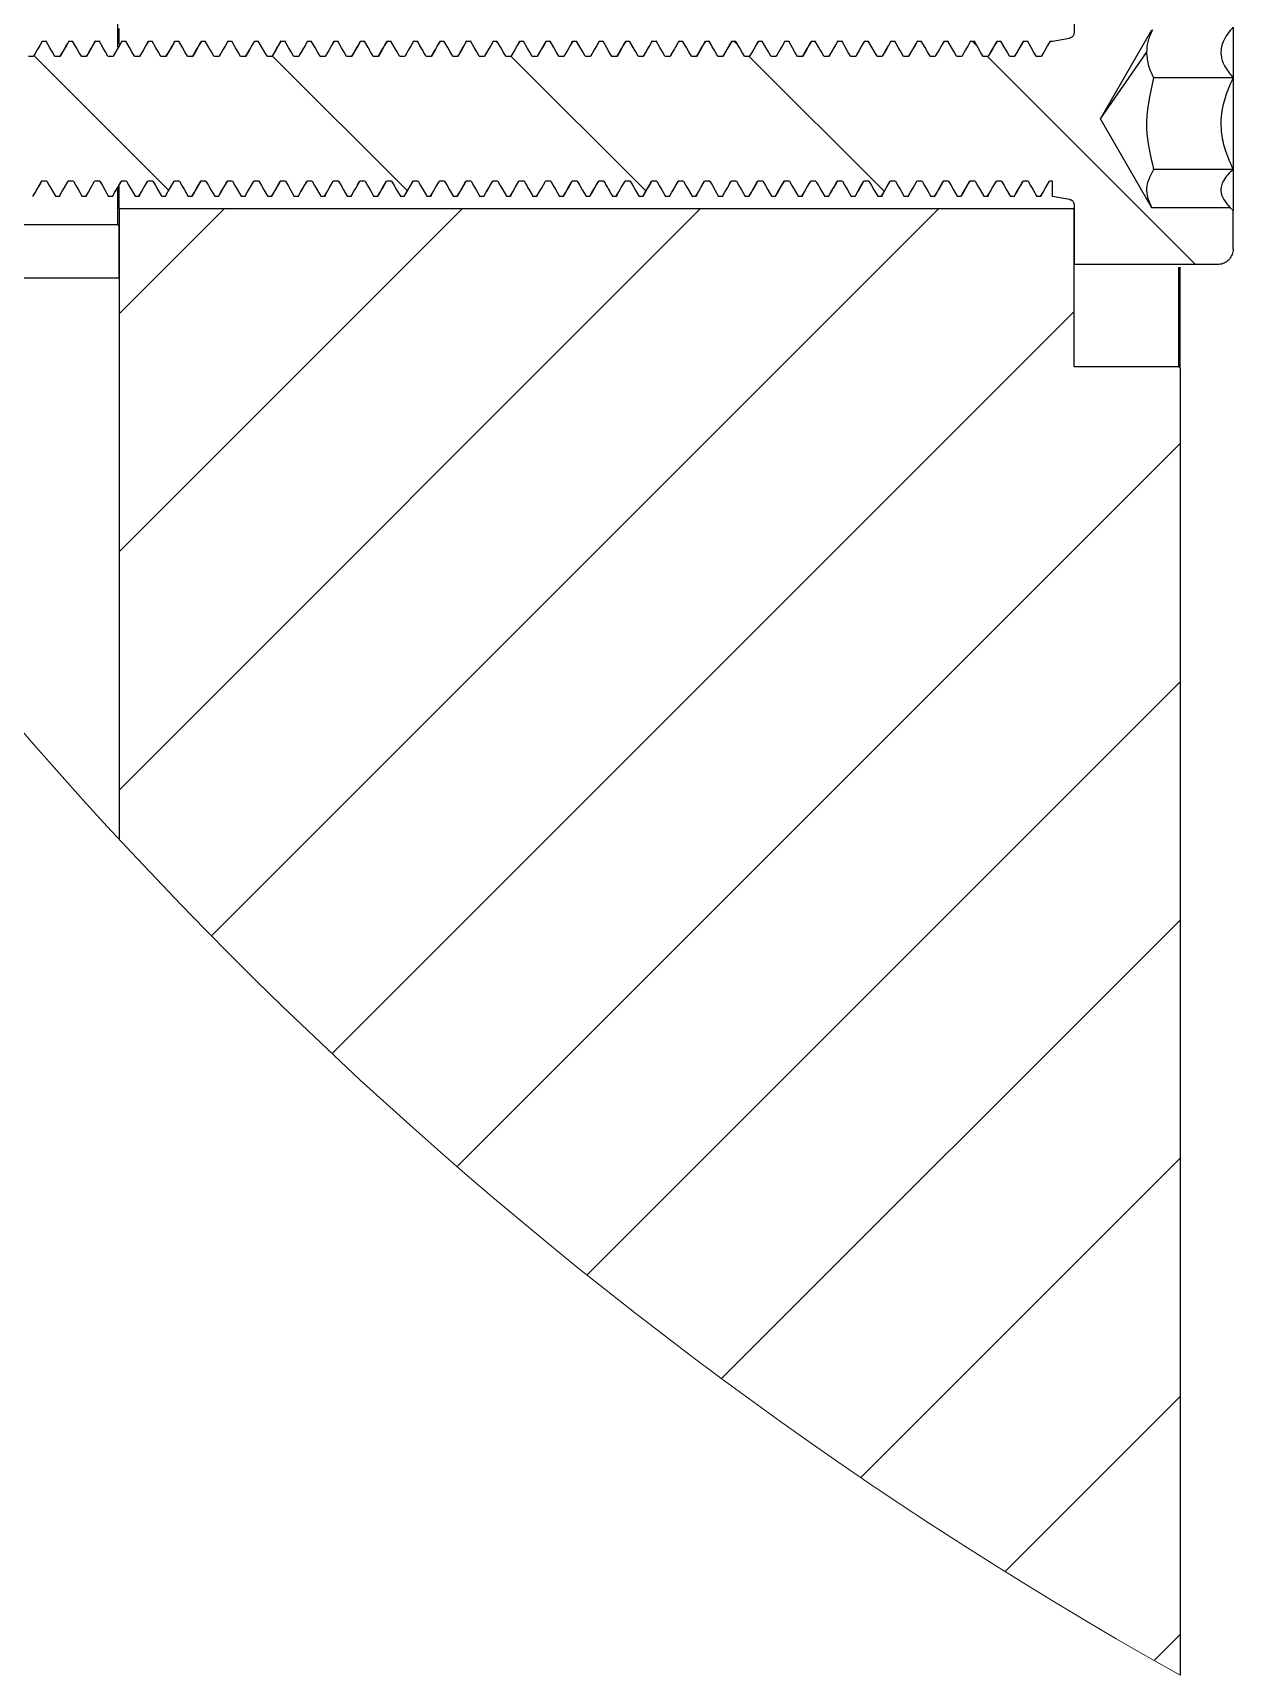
# Model space of a CAD drawing. Header units: millimetres. Extents: x 2 to 1187, y 2 to 839.
# Drawn here: x 821.18 to 843.81, y 658.17 to 689.13 of the extents above; entities that cross this region are included whole.
import ezdxf

# ---------------------------------------------------------------- set-up
doc = ezdxf.new("R2010")
doc.units = ezdxf.units.MM

# ---------------------------------------------------------------- blocks, each defined once
blk = doc.blocks.new('SW_HATCH_4')
at = {"color": 0, "linetype": 'Continuous', "lineweight": 18}
for p, q in [((-100.572, -102.541), (-100.561, -102.552)), ((-96.082, -102.541), (-96.046, -102.577)), ((-91.591, -102.541), (-91.531, -102.602)), ((-87.101, -102.541), (-87.023, -102.619)), ((-104.789, -102.814), (-102.254, -105.349)), ((-100.294, -102.819), (-97.757, -105.356)), ((-95.796, -102.826), (-93.26, -105.362)), ((-91.307, -102.826), (-88.765, -105.367)), ((-86.816, -102.826), (-82.892, -106.75)), ((-92.23, -105.7), (-103.185, -116.655)), ((-96.72, -105.7), (-103.185, -112.165)), ((-101.21, -105.7), (-103.185, -107.675)), ((-87.739, -105.7), (-101.445, -119.405)), ((-85.185, -107.635), (-99.173, -121.623)), ((-83.185, -110.125), (-96.813, -123.754)), ((-83.185, -114.616), (-94.366, -125.797)), ((-83.185, -119.106), (-91.83, -127.751)), ((-83.185, -123.596), (-89.204, -129.615)), ((-83.185, -128.086), (-86.486, -131.387)), ((-83.185, -132.576), (-83.674, -133.065))]:
    blk.add_line(p, q, dxfattribs=at)

msp = doc.modelspace()

# ---------------------------------------------------------------- linework, layer by layer
at = {"color": 7, "linetype": 'Continuous', "lineweight": 25}
for p, q in [((840.808714, 690.261317), (840.808714, 689.130498)), ((822.783714, 688.861279), (822.783714, 689.511327)), ((822.808718, 688.911943), (822.808718, 689.211322)), ((841.308715, 687.511323), (842.276746, 689.188002)), ((843.808716, 689.240215), (843.808716, 688.28523)), ((821.357993, 688.974826), (821.429303, 688.974826)), ((821.858069, 688.974826), (821.929371, 688.974826)), ((822.357735, 688.974826), (822.429521, 688.974826)), ((822.858093, 688.974826), (822.929194, 688.974826)), ((823.358035, 688.974826), (823.429337, 688.974826)), ((823.858073, 688.974826), (823.92939, 688.974826)), ((824.358089, 688.974826), (824.429391, 688.974826)), ((824.858, 688.974826), (824.929302, 688.974826)), ((825.358068, 688.974826), (825.429378, 688.974826)), ((825.857682, 688.974826), (825.929513, 688.974826)), ((826.358085, 688.974826), (826.429186, 688.974826)), ((826.858042, 688.974826), (826.929344, 688.974826)), ((827.358043, 688.974826), (827.429524, 688.974826)), ((827.858066, 688.974826), (827.929368, 688.974826)), ((828.358007, 688.974826), (828.42931, 688.974826)), ((828.858076, 688.974826), (828.929378, 688.974826)), ((829.357637, 688.974826), (829.429498, 688.974826)), ((829.858078, 688.974826), (829.929193, 688.974826)), ((830.358049, 688.974826), (830.429351, 688.974826)), ((830.858013, 688.974826), (830.929531, 688.974826)), ((831.358021, 688.974826), (831.429345, 688.974826)), ((831.858007, 688.974826), (831.929317, 688.974826)), ((832.358075, 688.974826), (832.429385, 688.974826)), ((832.857592, 688.974826), (832.929483, 688.974826)), ((833.35807, 688.974826), (833.429215, 688.974826)), ((833.858056, 688.974826), (833.929358, 688.974826)), ((834.35799, 688.974826), (834.42953, 688.974826)), ((834.85811, 688.974826), (834.929315, 688.974826)), ((835.358014, 688.974826), (835.429316, 688.974826)), ((835.858075, 688.974826), (835.929384, 688.974826)), ((836.357562, 688.974826), (836.429467, 688.974826)), ((836.857987, 688.974826), (836.929245, 688.974826)), ((837.358056, 688.974826), (837.429365, 688.974826)), ((837.85796, 688.974826), (837.929534, 688.974826)), ((838.358106, 688.974826), (838.429289, 688.974826)), ((838.858021, 688.974826), (838.929323, 688.974826)), ((839.358078, 688.974826), (839.429388, 688.974826)), ((839.858109, 688.974826), (839.929441, 688.974826)), ((840.3398, 688.932834), (840.357998, 688.974826)), ((840.357998, 688.974826), (840.401715, 688.974826)), ((840.401715, 688.974826), (840.726079, 689.032016)), ((821.094399, 688.689066), (821.193015, 688.689066)), ((821.224881, 688.742397), (821.193149, 688.688649)), ((821.594281, 688.689066), (821.693091, 688.689066)), ((822.094349, 688.689066), (822.193218, 688.689066)), ((822.594223, 688.689066), (822.692899, 688.689066)), ((822.731128, 688.754437), (822.692586, 688.689066)), ((823.094388, 688.689066), (823.193056, 688.689066)), ((823.594315, 688.689066), (823.693236, 688.689066)), ((824.094368, 688.689066), (824.193073, 688.689066)), ((824.594391, 688.689066), (824.693022, 688.689066)), ((824.719963, 688.733784), (824.693268, 688.688574)), ((825.094281, 688.689066), (825.19309, 688.689066)), ((825.594356, 688.689066), (825.693203, 688.689066)), ((826.0947, 688.689066), (826.192913, 688.689066)), ((826.233869, 688.758923), (826.192675, 688.689066)), ((826.594381, 688.689066), (826.693063, 688.689066)), ((827.094322, 688.689066), (827.193243, 688.689066)), ((827.594375, 688.689066), (827.693043, 688.689066)), ((828.094384, 688.689066), (828.193029, 688.689066)), ((828.21445, 688.724173), (828.193379, 688.6885)), ((828.594288, 688.689066), (828.693097, 688.689066)), ((829.094356, 688.689066), (829.193188, 688.689066)), ((829.593984, 688.689066), (829.692935, 688.689066)), ((829.735061, 688.760756), (829.692779, 688.689066)), ((830.09438, 688.689066), (830.193071, 688.689066)), ((830.594329, 688.689066), (830.693243, 688.689066)), ((831.094345, 688.689066), (831.19302, 688.689066)), ((831.202207, 688.705457), (831.192551, 688.689066)), ((831.594361, 688.689066), (831.693029, 688.689066)), ((831.708452, 688.713757), (831.693498, 688.68844)), ((832.094295, 688.689066), (832.193097, 688.689066)), ((832.594363, 688.689066), (832.693173, 688.689066)), ((833.093939, 688.689066), (833.192965, 688.689066)), ((833.234778, 688.760055), (833.192898, 688.689066)), ((833.594372, 688.689066), (833.693078, 688.689066)), ((834.094336, 688.689066), (834.193243, 688.689066)), ((834.594315, 688.689066), (834.692975, 688.689066)), ((834.71108, 688.720567), (834.692513, 688.689066)), ((835.094323, 688.689066), (835.193036, 688.689066)), ((835.202088, 688.70273), (835.193602, 688.688381)), ((835.594294, 688.689066), (835.693097, 688.689066)), ((836.094363, 688.689066), (836.19315, 688.689066)), ((836.593894, 688.689066), (836.693009, 688.689066)), ((836.733108, 688.756971), (836.692875, 688.688783)), ((837.094357, 688.689066), (837.193077, 688.689066)), ((837.59434, 688.689066), (837.693239, 688.689066)), ((838.094285, 688.689066), (838.19293, 688.689066)), ((838.218884, 688.733829), (838.192502, 688.689066)), ((838.594401, 688.689066), (838.693043, 688.689066)), ((838.695446, 688.691271), (838.693706, 688.688321)), ((839.094302, 688.689066), (839.1931, 688.689066)), ((839.594366, 688.689066), (839.693127, 688.689066)), ((840.09386, 688.689066), (840.193031, 688.689066)), ((840.226026, 688.744662), (840.192983, 688.688679)), ((841.308715, 687.511323), (842.17474, 688.762722)), ((843.808716, 688.28523), (842.308713, 688.28523)), ((843.808716, 688.28523), (843.808716, 686.556337)), ((842.276746, 685.834644), (841.308715, 687.511323)), ((843.808716, 686.556337), (842.308713, 686.556337)), ((843.808716, 686.556337), (843.808716, 685.779272)), ((821.443042, 686.333565), (821.344269, 686.333565)), ((821.833102, 686.316116), (821.843794, 686.334221)), ((821.943117, 686.333565), (821.8443, 686.333565)), ((822.329191, 686.307011), (822.344853, 686.333565)), ((822.443118, 686.333565), (822.34442, 686.333565)), ((822.783714, 685.511319), (822.783714, 686.208887)), ((822.808718, 685.811324), (822.808718, 686.248509)), ((822.943, 686.333565), (822.844168, 686.333565)), ((823.443001, 686.333565), (823.344258, 686.333565)), ((823.802343, 686.262084), (823.84452, 686.333565)), ((823.943516, 686.333565), (823.844364, 686.333565)), ((824.442996, 686.333565), (824.344261, 686.333565)), ((824.943056, 686.333565), (824.844262, 686.333565)), ((825.326843, 686.305283), (825.343905, 686.334161)), ((825.443094, 686.333565), (825.344307, 686.333565)), ((825.943081, 686.333565), (825.84439, 686.333565)), ((826.443007, 686.333565), (826.34416, 686.333565)), ((826.942993, 686.333565), (826.844266, 686.333565)), ((827.302551, 686.262218), (827.344639, 686.333565)), ((827.443851, 686.333565), (827.344431, 686.333565)), ((827.942988, 686.333565), (827.844238, 686.333565)), ((828.443063, 686.333565), (828.344261, 686.333565)), ((828.821009, 686.29512), (828.844024, 686.334101)), ((828.943072, 686.333565), (828.844314, 686.333565)), ((829.44305, 686.333565), (829.344375, 686.333565)), ((829.943007, 686.333565), (829.84416, 686.333565)), ((830.442993, 686.333565), (830.344265, 686.333565)), ((830.804257, 686.26493), (830.844736, 686.333565)), ((830.943419, 686.333565), (830.84446, 686.333565)), ((831.442987, 686.333565), (831.344223, 686.333565)), ((831.94307, 686.333565), (831.844253, 686.333565)), ((832.315681, 686.285822), (832.344143, 686.334027)), ((832.443049, 686.333565), (832.344329, 686.333565)), ((832.943013, 686.333565), (832.844352, 686.333565)), ((833.443014, 686.333565), (833.344152, 686.333565)), ((833.942993, 686.333565), (833.844272, 686.333565)), ((834.307527, 686.270339), (834.34481, 686.333565)), ((834.44321, 686.333565), (834.344467, 686.333565)), ((834.942987, 686.333565), (834.844207, 686.333565)), ((835.443085, 686.333565), (835.344253, 686.333565)), ((835.81098, 686.277581), (835.844261, 686.333967)), ((835.943026, 686.333565), (835.844336, 686.333565)), ((836.443005, 686.333565), (836.34433, 686.333565)), ((836.943028, 686.333565), (836.844159, 686.333565)), ((837.442992, 686.333565), (837.344279, 686.333565)), ((837.812414, 686.27855), (837.844854, 686.333565)), ((837.943183, 686.333565), (837.844459, 686.333565)), ((838.44299, 686.333565), (838.344192, 686.333565)), ((838.943088, 686.333565), (838.844256, 686.333565)), ((839.307019, 686.270593), (839.344388, 686.333908)), ((839.443011, 686.333565), (839.344343, 686.333565)), ((839.943005, 686.333565), (839.844307, 686.333565)), ((840.401715, 686.333565), (840.344285, 686.333565)), ((840.401715, 686.04782), (840.401715, 686.333565)), ((821.679322, 686.04782), (821.60802, 686.04782)), ((822.179278, 686.04782), (822.108095, 686.04782)), ((822.679443, 686.04782), (822.607873, 686.04782)), ((822.808718, 685.811324), (822.808718, 673.927022)), ((840.808714, 685.811324), (822.808718, 685.811324)), ((823.17928, 686.04782), (823.107978, 686.04782)), ((823.679386, 686.04782), (823.608158, 686.04782)), ((824.179849, 686.04782), (824.107943, 686.04782)), ((824.679283, 686.04782), (824.607974, 686.04782)), ((825.179329, 686.04782), (825.108034, 686.04782)), ((825.679278, 686.04782), (825.60808, 686.04782)), ((826.179413, 686.04782), (826.107865, 686.04782)), ((826.679287, 686.04782), (826.607985, 686.04782)), ((827.179288, 686.04782), (827.10818, 686.04782)), ((827.679811, 686.04782), (827.607928, 686.04782)), ((828.179283, 686.04782), (828.107966, 686.04782)), ((828.679336, 686.04782), (828.608042, 686.04782)), ((829.179389, 686.04782), (829.108057, 686.04782)), ((829.679383, 686.04782), (829.607865, 686.04782)), ((830.179287, 686.04782), (830.107985, 686.04782)), ((830.679288, 686.04782), (830.60818, 686.04782)), ((831.179773, 686.04782), (831.107912, 686.04782)), ((831.679275, 686.04782), (831.607966, 686.04782)), ((832.179351, 686.04782), (832.108049, 686.04782)), ((832.679367, 686.04782), (832.608035, 686.04782)), ((833.179345, 686.04782), (833.107872, 686.04782)), ((833.679294, 686.04782), (833.607992, 686.04782)), ((834.17928, 686.04782), (834.108164, 686.04782)), ((834.679721, 686.04782), (834.607897, 686.04782)), ((835.179275, 686.04782), (835.107965, 686.04782)), ((835.679358, 686.04782), (835.608056, 686.04782)), ((836.179344, 686.04782), (836.108012, 686.04782)), ((836.679315, 686.04782), (836.607983, 686.04782)), ((837.179301, 686.04782), (837.107999, 686.04782)), ((837.67928, 686.04782), (837.608149, 686.04782)), ((838.179504, 686.04782), (838.107889, 686.04782)), ((838.679278, 686.04782), (838.607969, 686.04782)), ((839.179365, 686.04782), (839.108067, 686.04782)), ((839.679325, 686.04782), (839.607989, 686.04782)), ((840.179311, 686.04782), (840.107979, 686.04782)), ((840.726079, 685.99063), (840.401715, 686.04782)), ((840.808714, 685.892148), (840.808714, 684.761314)), ((840.808714, 682.835815), (840.808714, 685.811324)), ((843.75334, 685.834644), (842.276746, 685.834644)), ((843.808716, 685.779272), (843.75334, 685.834644)), ((822.783714, 685.511319), (813.862255, 685.511319)), ((822.808718, 685.486315), (822.783714, 685.511319)), ((822.808718, 684.511317), (822.808718, 685.486315)), ((843.808716, 685.061319), (843.808716, 685.779272)), ((843.508715, 684.761314), (840.808714, 684.761314)), ((842.783714, 682.835815), (842.783714, 684.715776)), ((842.808714, 682.810826), (842.808714, 684.714926)), ((814.510738, 684.511317), (822.808718, 684.511317)), ((842.783714, 682.835815), (840.808714, 682.835815)), ((842.808714, 682.810826), (842.783714, 682.835815)), ((842.808714, 682.810826), (842.808714, 658.169789))]:
    msp.add_line(p, q, dxfattribs=at)
at = {"color": 7, "linetype": 'Continuous', "lineweight": 25, "flags": 128}
for points in [[(821.358075, 688.972769), (821.310995, 688.891334), (821.263915, 688.8099), (821.193097, 688.687412)], [(821.59437, 688.687606), (821.547298, 688.769041), (821.500217, 688.850475), (821.429392, 688.973008)], [(821.857965, 688.973738), (821.810907, 688.892303), (821.763849, 688.810853), (821.692986, 688.688202)], [(822.09426, 688.687934), (822.047194, 688.769368), (822.000129, 688.850803), (821.929281, 688.973395)], [(822.358025, 688.97721), (822.311049, 688.895715), (822.264073, 688.814221), (822.193047, 688.690988)], [(822.594298, 688.690884), (822.547322, 688.772378), (822.500346, 688.853873), (822.42932, 688.977076)], [(822.858108, 688.974274), (822.811058, 688.892824), (822.764015, 688.811375), (822.69313, 688.688634)], [(823.094396, 688.688962), (823.04736, 688.770411), (823.000325, 688.851876), (822.929418, 688.974677)], [(823.358005, 688.972531), (823.310925, 688.891096), (823.263837, 688.809676), (823.193027, 688.687233)], [(823.594307, 688.687144), (823.54722, 688.768579), (823.500132, 688.849999), (823.429329, 688.972441)], [(823.857969, 688.975958), (823.810963, 688.894493), (823.763965, 688.813014), (823.69299, 688.68999)], [(824.094249, 688.689677), (824.047236, 688.771142), (824.000223, 688.852606), (823.929271, 688.975571)], [(824.358089, 688.976211), (824.311091, 688.894732), (824.264092, 688.813252), (824.193111, 688.690184)], [(824.594369, 688.690467), (824.547378, 688.771946), (824.500387, 688.853426), (824.429391, 688.976554)], [(824.858067, 688.97262), (824.81098, 688.8912), (824.7639, 688.809765), (824.693089, 688.687308)], [(825.094363, 688.687457), (825.047282, 688.768892), (825.000202, 688.850326), (824.929384, 688.972814)], [(825.357964, 688.974021), (825.310914, 688.892571), (825.263863, 688.811121), (825.192986, 688.688425)], [(825.594252, 688.688127), (825.547194, 688.769577), (825.500136, 688.851027), (825.429274, 688.973663)], [(825.858032, 688.97724), (825.811064, 688.895745), (825.764088, 688.814251), (825.693054, 688.691018)], [(826.094305, 688.690973), (826.047337, 688.772468), (826.000361, 688.853962), (825.929327, 688.97718)], [(826.3581, 688.973976), (826.31105, 688.892526), (826.263999, 688.811077), (826.193122, 688.688395)], [(826.594395, 688.688708), (826.547352, 688.770158), (826.50031, 688.851623), (826.429417, 688.974379)], [(826.857997, 688.97265), (826.810917, 688.891215), (826.763829, 688.80978), (826.693019, 688.687323)], [(827.0943, 688.687203), (827.047212, 688.768638), (827.000124, 688.850058), (826.929321, 688.972501)], [(827.357976, 688.976241), (827.310977, 688.894762), (827.263979, 688.813282), (827.192997, 688.690213)], [(827.594256, 688.689915), (827.54725, 688.771395), (827.500244, 688.85286), (827.429278, 688.975869)], [(827.858096, 688.975913), (827.81109, 688.894449), (827.764084, 688.812969), (827.693118, 688.68996)], [(828.094376, 688.690258), (828.047378, 688.771738), (828.000387, 688.853217), (827.929398, 688.976286)], [(828.358052, 688.972516), (828.310972, 688.891096), (828.263884, 688.809661), (828.193081, 688.687218)], [(828.857956, 688.974319), (828.810913, 688.892869), (828.763878, 688.811419), (828.692986, 688.688664)], [(829.094252, 688.688351), (829.047201, 688.769801), (829.000143, 688.85125), (828.929273, 688.973932)], [(829.358047, 688.977195), (829.311071, 688.8957), (829.264095, 688.814206), (829.193069, 688.690988)], [(829.59432, 688.691018), (829.547344, 688.772498), (829.500375, 688.853992), (829.429341, 688.977225)], [(829.8581, 688.973693), (829.811042, 688.892258), (829.763984, 688.810809), (829.693122, 688.688172)], [(830.094388, 688.68847), (830.047345, 688.76992), (830.000294, 688.851369), (829.929417, 688.974066)], [(830.357989, 688.972784), (830.310909, 688.891364), (830.263829, 688.809929), (830.193011, 688.687442)], [(830.594292, 688.687293), (830.547204, 688.768713), (830.500124, 688.850148), (830.429314, 688.972605)], [(830.857983, 688.976509), (830.810992, 688.89503), (830.764001, 688.813535), (830.693005, 688.690422)], [(831.094263, 688.690154), (831.047265, 688.771633), (831.000266, 688.853113), (830.929285, 688.976167)], [(831.358103, 688.975615), (831.31109, 688.894151), (831.264077, 688.812671), (831.193125, 688.689707)], [(831.594383, 688.690035), (831.547378, 688.771499), (831.500379, 688.852979), (831.429405, 688.976018)], [(831.858044, 688.972441), (831.810957, 688.891021), (831.763869, 688.809587), (831.693066, 688.687159)], [(832.094347, 688.687248), (832.047259, 688.768668), (832.000172, 688.850103), (831.929369, 688.972546)], [(832.357956, 688.974632), (832.31092, 688.893167), (832.263885, 688.811717), (832.192978, 688.688917)], [(832.594251, 688.688589), (832.547201, 688.770039), (832.500158, 688.851489), (832.429273, 688.97423)], [(832.858054, 688.977105), (832.811078, 688.895611), (832.764102, 688.814117), (832.693076, 688.690914)], [(833.094327, 688.691003), (833.047358, 688.772498), (833.000382, 688.853977), (832.929348, 688.97721)], [(833.594387, 688.688232), (833.547329, 688.769681), (833.500279, 688.851131), (833.429409, 688.973783)], [(833.857981, 688.972963), (833.810909, 688.891528), (833.763836, 688.810108), (833.693003, 688.687576)], [(834.35799, 688.976733), (834.311006, 688.895253), (834.264023, 688.813774), (834.193012, 688.690616)], [(834.59427, 688.690362), (834.547279, 688.771842), (834.500281, 688.853336), (834.429292, 688.976435)], [(834.858103, 688.975302), (834.811082, 688.893838), (834.764061, 688.812373), (834.693124, 688.689453)], [(835.09439, 688.689796), (835.047377, 688.771261), (835.000371, 688.85274), (834.929412, 688.97572)], [(835.358037, 688.972412), (835.310949, 688.890977), (835.263861, 688.809557), (835.193058, 688.687129)], [(835.594339, 688.687174), (835.547252, 688.768594), (835.500164, 688.850028), (835.429361, 688.972456)], [(835.857963, 688.974945), (835.810935, 688.89348), (835.763907, 688.81203), (835.692985, 688.68917)], [(836.094243, 688.688843), (836.047208, 688.770292), (836.000172, 688.851757), (835.929273, 688.974528)], [(836.358061, 688.976956), (836.311085, 688.895462), (836.264102, 688.813982), (836.193083, 688.690795)], [(836.594341, 688.690929), (836.547365, 688.772423), (836.500389, 688.853918), (836.429363, 688.977135)], [(836.858092, 688.973201), (836.811019, 688.891767), (836.763946, 688.810332), (836.693114, 688.68777)], [(837.094387, 688.688023), (837.047322, 688.769473), (837.000256, 688.850908), (836.929409, 688.973514)], [(837.357974, 688.973172), (837.310908, 688.891737), (837.263835, 688.810302), (837.192995, 688.68774)], [(837.594272, 688.687531), (837.547196, 688.768966), (837.500123, 688.850401), (837.429298, 688.972903)], [(837.858001, 688.976942), (837.811021, 688.895447), (837.764041, 688.813953), (837.693022, 688.690765)], [(838.094277, 688.690556), (838.04729, 688.772051), (838.000303, 688.85353), (837.929299, 688.976673)], [(838.358106, 688.97499), (838.311078, 688.893525), (838.26405, 688.81206), (838.193128, 688.6892)], [(838.59439, 688.689543), (838.547373, 688.771008), (838.500356, 688.852472), (838.429412, 688.975407)], [(838.858029, 688.972397), (838.810937, 688.890977), (838.76385, 688.809557), (838.693051, 688.687129)], [(839.094328, 688.687129), (839.04724, 688.768564), (839.000152, 688.849984), (838.929349, 688.972412)], [(839.357963, 688.975258), (839.310942, 688.893793), (839.263921, 688.812328), (839.192985, 688.689424)], [(839.594247, 688.689096), (839.547219, 688.770546), (839.500187, 688.85201), (839.429269, 688.97484)], [(839.858072, 688.976763), (839.811088, 688.895283), (839.764105, 688.813789), (839.693094, 688.690631)], [(840.094348, 688.690809), (840.047369, 688.772304), (840.000393, 688.853798), (839.92937, 688.976986)], [(840.35808, 688.973127), (840.311007, 688.891692), (840.263938, 688.810257), (840.193102, 688.68771)], [(821.179418, 686.047805), (821.226446, 686.129255), (821.273474, 686.21072), (821.344396, 686.33355)], [(821.443034, 686.335443), (821.490122, 686.254023), (821.53721, 686.172588), (821.608012, 686.05016)], [(821.679337, 686.050219), (821.726425, 686.131654), (821.773512, 686.213074), (821.844315, 686.335502)], [(821.942991, 686.332775), (821.989996, 686.251296), (822.037002, 686.169816), (822.107969, 686.046822)], [(822.179271, 686.047224), (822.226291, 686.128704), (822.273305, 686.210168), (822.344249, 686.333103)], [(822.443111, 686.332343), (822.490102, 686.250864), (822.5371, 686.169384), (822.608089, 686.0463)], [(822.679384, 686.045973), (822.726374, 686.127467), (822.773358, 686.208947), (822.844362, 686.33209)], [(822.943089, 686.335279), (822.99017, 686.253859), (823.037257, 686.172424), (823.108068, 686.049951)], [(823.179392, 686.049743), (823.226465, 686.131162), (823.273545, 686.212597), (823.34437, 686.335115)], [(823.442986, 686.334325), (823.490037, 686.252875), (823.537094, 686.171425), (823.607964, 686.048759)], [(823.679281, 686.049117), (823.726339, 686.130552), (823.773404, 686.212001), (823.844259, 686.334608)], [(823.943047, 686.331628), (823.990023, 686.250133), (824.036999, 686.168654), (824.108025, 686.045406)], [(824.179327, 686.045496), (824.226303, 686.12699), (824.273271, 686.208485), (824.344305, 686.331702)], [(824.443122, 686.334131), (824.490173, 686.252681), (824.537223, 686.171232), (824.6081, 686.048521)], [(824.679417, 686.048118), (824.726453, 686.129568), (824.773488, 686.211033), (824.844396, 686.333803)], [(824.943026, 686.335368), (824.990107, 686.253948), (825.037194, 686.172513), (825.108005, 686.050055)], [(825.179322, 686.050175), (825.226409, 686.13161), (825.273497, 686.213029), (825.3443, 686.335472)], [(825.442998, 686.332537), (825.489996, 686.251057), (825.536994, 686.169578), (825.607976, 686.046539)], [(825.679278, 686.046926), (825.726284, 686.128391), (825.773297, 686.20987), (825.844256, 686.33285)], [(825.943118, 686.332567), (825.990116, 686.251087), (826.037114, 686.169622), (826.108096, 686.046584)], [(826.179398, 686.046211), (826.226389, 686.127705), (826.27338, 686.209185), (826.344369, 686.332283)], [(826.443082, 686.335383), (826.490169, 686.253963), (826.53725, 686.172528), (826.60806, 686.05007)], [(826.679384, 686.049906), (826.726464, 686.131326), (826.773545, 686.212761), (826.844362, 686.335249)], [(826.942986, 686.334087), (826.990029, 686.252637), (827.037079, 686.171187), (827.107964, 686.048476)], [(827.179273, 686.048848), (827.226331, 686.130298), (827.273389, 686.211733), (827.344252, 686.334399)], [(827.443061, 686.331643), (827.490037, 686.250148), (827.537006, 686.168654), (827.608039, 686.045421)], [(827.679334, 686.045421), (827.72631, 686.126916), (827.773278, 686.20841), (827.844312, 686.331643)], [(827.943122, 686.334355), (827.99018, 686.25292), (828.03723, 686.17147), (828.1081, 686.048804)], [(828.179417, 686.048416), (828.22646, 686.129866), (828.273503, 686.211316), (828.344395, 686.334057)], [(828.443019, 686.335264), (828.490099, 686.253829), (828.537179, 686.172409), (828.607997, 686.049921)], [(828.679314, 686.050085), (828.726401, 686.13152), (828.773489, 686.212955), (828.844292, 686.335398)], [(828.943005, 686.332313), (828.989996, 686.250834), (829.036986, 686.169354), (829.107975, 686.046256)], [(829.179278, 686.046628), (829.226283, 686.128093), (829.273282, 686.209572), (829.344256, 686.332611)], [(829.443117, 686.332805), (829.490131, 686.25134), (829.537136, 686.169861), (829.608096, 686.046867)], [(829.679398, 686.046479), (829.726403, 686.127959), (829.773402, 686.209438), (829.844376, 686.332492)], [(829.943074, 686.335457), (829.990161, 686.254037), (830.037249, 686.172603), (830.108052, 686.05016)], [(830.179376, 686.050041), (830.226457, 686.131461), (830.273544, 686.212895), (830.344355, 686.335353)], [(830.679273, 686.048565), (830.726324, 686.130015), (830.773367, 686.211465), (830.844251, 686.334161)], [(830.943068, 686.331687), (830.990044, 686.250193), (831.03702, 686.168713), (831.108047, 686.045481)], [(831.179349, 686.045406), (831.226317, 686.126901), (831.273293, 686.208395), (831.344319, 686.331628)], [(831.443122, 686.334578), (831.490179, 686.253143), (831.537237, 686.171694), (831.6081, 686.049072)], [(831.679409, 686.048714), (831.726467, 686.130164), (831.773518, 686.211614), (831.844387, 686.334295)], [(832.179306, 686.049966), (832.226394, 686.131401), (832.273474, 686.212836), (832.344284, 686.335308)], [(832.443012, 686.33212), (832.489995, 686.250625), (832.536986, 686.169146), (832.60799, 686.046017)], [(832.679285, 686.046345), (832.726283, 686.127825), (832.773281, 686.209304), (832.844263, 686.332388)], [(832.943125, 686.333058), (832.990138, 686.251594), (833.037158, 686.170114), (833.108103, 686.04718)], [(833.179405, 686.046777), (833.226411, 686.128257), (833.273416, 686.209721), (833.344383, 686.33273)], [(833.443066, 686.335502), (833.490154, 686.254082), (833.537241, 686.172647), (833.608044, 686.050219)], [(833.679361, 686.050145), (833.726449, 686.131565), (833.773537, 686.213), (833.844339, 686.335443)], [(833.942985, 686.333595), (833.990013, 686.25213), (834.037041, 686.17068), (834.107956, 686.04785)], [(834.179273, 686.048267), (834.226308, 686.129717), (834.273351, 686.211167), (834.344251, 686.333923)], [(834.443083, 686.331792), (834.490059, 686.250297), (834.537035, 686.168803), (834.608061, 686.0456)], [(834.679356, 686.045451), (834.726332, 686.126945), (834.7733, 686.20844), (834.844334, 686.331673)], [(834.943114, 686.334772), (834.990179, 686.253337), (835.037244, 686.171902), (835.108092, 686.049325)], [(835.179409, 686.048983), (835.226467, 686.130432), (835.273525, 686.211882), (835.344387, 686.334519)], [(835.443003, 686.334981), (835.490076, 686.253546), (835.537149, 686.172111), (835.607981, 686.049579)], [(835.679298, 686.049817), (835.726378, 686.131252), (835.773459, 686.212687), (835.844276, 686.335174)], [(836.179292, 686.046092), (836.226283, 686.127571), (836.273273, 686.209051), (836.34427, 686.332179)], [(836.443124, 686.333312), (836.490152, 686.251847), (836.537173, 686.170382), (836.608102, 686.047492)], [(836.679412, 686.047075), (836.726425, 686.128555), (836.773438, 686.210019), (836.84439, 686.332969)], [(836.943058, 686.335517), (836.990146, 686.254097), (837.037234, 686.172662), (837.108036, 686.050234)], [(837.179353, 686.050204), (837.226441, 686.131639), (837.273529, 686.213059), (837.344332, 686.335487)], [(837.442985, 686.333341), (837.490005, 686.251877), (837.53703, 686.170412), (837.607959, 686.047537)], [(837.679269, 686.047954), (837.726304, 686.129404), (837.773336, 686.210869), (837.844247, 686.333669)], [(837.94309, 686.331926), (837.990073, 686.250431), (838.037053, 686.168952), (838.108068, 686.045779)], [(838.179367, 686.045555), (838.226342, 686.12705), (838.273318, 686.208544), (838.344345, 686.331747)], [(838.443106, 686.334966), (838.490179, 686.253516), (838.537251, 686.172081), (838.608084, 686.049549)], [(838.679405, 686.049251), (838.72647, 686.130686), (838.773535, 686.212121), (838.844383, 686.334712)], [(838.942995, 686.334802), (838.990064, 686.253367), (839.037133, 686.171932), (839.107973, 686.049355)], [(839.179294, 686.049638), (839.226367, 686.131073), (839.273443, 686.212508), (839.344269, 686.335025)], [(839.443026, 686.331807), (839.490006, 686.250312), (839.536982, 686.168818), (839.608004, 686.04563)], [(839.679303, 686.045868), (839.726286, 686.127348), (839.773269, 686.208842), (839.844281, 686.332)], [(839.943128, 686.333565), (839.990159, 686.2521), (840.037187, 686.170651), (840.108106, 686.04782)], [(840.179415, 686.047418), (840.226436, 686.128883), (840.273457, 686.210347), (840.344394, 686.333252)]]:
    msp.add_lwpolyline(points, dxfattribs=at)
at = {"color": 7, "linetype": 'Continuous', "lineweight": 18}
msp.add_arc((882.80873, 729.511326), 81.790074, 119.2786259, 240.7213741, dxfattribs=at)
at = {"color": 7, "linetype": 'Continuous', "lineweight": 25}
for points, knots in [([(842.288265, 689.188002), (842.25313, 689.113535), (842.189345, 688.978347), (842.179267, 688.829555), (842.17474, 688.762722)], [0, 0, 0, 0, 0.550831152, 1, 1, 1, 1]), ([(843.808716, 689.240215), (843.735508, 689.152542), (843.607283, 688.998982), (843.557588, 688.721035), (843.644494, 688.481709), (843.749292, 688.356326), (843.808716, 688.28523)], [0, 0, 0, 0, 0.313000082, 0.548223629, 0.743828368, 1, 1, 1, 1]), ([(821.33971, 688.926859), (821.340216, 688.934173), (821.34144, 688.951838), (821.351877, 688.966332), (821.357993, 688.974826)], [0, 0, 0, 0, 0.414019824, 1, 1, 1, 1]), ([(821.850976, 688.967137), (821.823174, 688.919246), (821.769354, 688.826535), (821.715463, 688.733866), (821.68941, 688.689066)], [0, 0, 0, 0, 0.516565465, 1, 1, 1, 1]), ([(822.351089, 688.971056), (822.323309, 688.92307), (822.268881, 688.829053), (822.214381, 688.735077), (822.187697, 688.689066)], [0, 0, 0, 0, 0.5103889611, 1, 1, 1, 1]), ([(822.839839, 688.927306), (822.840342, 688.934497), (822.841568, 688.952016), (822.851964, 688.966366), (822.858093, 688.974826)], [0, 0, 0, 0, 0.410503904, 1, 1, 1, 1]), ([(823.33981, 688.927425), (823.340315, 688.934495), (823.341561, 688.951955), (823.351889, 688.966293), (823.358035, 688.974826)], [0, 0, 0, 0, 0.404917208, 1, 1, 1, 1]), ([(823.851285, 688.969595), (823.823494, 688.921634), (823.769297, 688.828101), (823.715018, 688.734615), (823.688572, 688.689066)], [0, 0, 0, 0, 0.512771213, 1, 1, 1, 1]), ([(824.350251, 688.970102), (824.32248, 688.922167), (824.268199, 688.82847), (824.213855, 688.73481), (824.187314, 688.689066)], [0, 0, 0, 0, 0.511600482, 1, 1, 1, 1]), ([(824.839709, 688.926829), (824.840215, 688.934148), (824.841438, 688.951824), (824.851881, 688.966328), (824.858, 688.974826)], [0, 0, 0, 0, 0.414053404, 1, 1, 1, 1]), ([(825.351043, 688.96745), (825.323241, 688.919549), (825.269371, 688.826734), (825.21543, 688.73396), (825.189328, 688.689066)], [0, 0, 0, 0, 0.516091271, 1, 1, 1, 1]), ([(825.851006, 688.97113), (825.823228, 688.92315), (825.768784, 688.829112), (825.714281, 688.735108), (825.687585, 688.689066)], [0, 0, 0, 0, 0.510213629, 1, 1, 1, 1]), ([(826.339817, 688.927231), (826.340326, 688.934443), (826.341566, 688.951984), (826.351963, 688.96636), (826.358085, 688.974826)], [0, 0, 0, 0, 0.411137947, 1, 1, 1, 1]), ([(826.83984, 688.927604), (826.840342, 688.934606), (826.841589, 688.952004), (826.851888, 688.96629), (826.858042, 688.974826)], [0, 0, 0, 0, 0.402520463, 1, 1, 1, 1]), ([(827.351285, 688.969908), (827.323496, 688.921942), (827.269249, 688.828305), (827.214921, 688.734715), (827.188423, 688.689066)], [0, 0, 0, 0, 0.512253787, 1, 1, 1, 1]), ([(827.850146, 688.969774), (827.822374, 688.921843), (827.768146, 688.828254), (827.713848, 688.734705), (827.687358, 688.689066)], [0, 0, 0, 0, 0.51213723, 1, 1, 1, 1]), ([(828.339709, 688.926844), (828.340217, 688.934152), (828.341445, 688.951823), (828.351885, 688.966323), (828.358007, 688.974826)], [0, 0, 0, 0, 0.413590751, 1, 1, 1, 1]), ([(828.594355, 688.687337), (828.578663, 688.714483), (828.54728, 688.768772), (828.492271, 688.863872), (828.452978, 688.93184), (828.429377, 688.972665)], [0, 0, 0, 0, 0.285399366, 0.570770909, 1, 1, 1, 1]), ([(828.851102, 688.967777), (828.823303, 688.919866), (828.769386, 688.826941), (828.715393, 688.734059), (828.689238, 688.689066)], [0, 0, 0, 0, 0.515585872, 1, 1, 1, 1]), ([(829.350917, 688.971145), (829.323142, 688.923165), (829.268701, 688.829118), (829.214189, 688.735112), (829.187488, 688.689066)], [0, 0, 0, 0, 0.510176147, 1, 1, 1, 1]), ([(829.839801, 688.927142), (829.84031, 688.934385), (829.841543, 688.951957), (829.851956, 688.966359), (829.858078, 688.974826)], [0, 0, 0, 0, 0.41215291, 1, 1, 1, 1]), ([(830.339869, 688.927798), (830.340371, 688.934722), (830.341625, 688.95205), (830.351888, 688.966282), (830.358049, 688.974826)], [0, 0, 0, 0, 0.399660874, 1, 1, 1, 1]), ([(830.851277, 688.970206), (830.823488, 688.922231), (830.769194, 688.828495), (830.714823, 688.734804), (830.688281, 688.689066)], [0, 0, 0, 0, 0.5118207, 1, 1, 1, 1]), ([(831.339901, 688.927768), (831.340209, 688.94943), (831.340527, 688.971801), (831.357484, 688.974733), (831.358021, 688.974826)], [0, 0, 0, 0, 0.968329536, 1, 1, 1, 1]), ([(831.839723, 688.926889), (831.840229, 688.934176), (831.841453, 688.951831), (831.851883, 688.966318), (831.858007, 688.974826)], [0, 0, 0, 0, 0.412801465, 1, 1, 1, 1]), ([(832.351161, 688.96812), (832.323362, 688.920199), (832.26939, 688.827159), (832.215343, 688.734163), (832.189133, 688.689066)], [0, 0, 0, 0, 0.515060676, 1, 1, 1, 1]), ([(832.850812, 688.9711), (832.823036, 688.923125), (832.768597, 688.829097), (832.714099, 688.735103), (832.687406, 688.689066)], [0, 0, 0, 0, 0.51021467, 1, 1, 1, 1]), ([(833.358092, 688.97344), (833.342402, 688.946296), (833.311021, 688.892005), (833.256048, 688.796835), (833.216735, 688.728826), (833.193114, 688.687963)], [0, 0, 0, 0, 0.285265081, 0.570557987, 1, 1, 1, 1]), ([(833.339779, 688.927052), (833.340289, 688.934326), (833.341523, 688.95193), (833.351951, 688.966359), (833.35807, 688.974826)], [0, 0, 0, 0, 0.41317649, 1, 1, 1, 1]), ([(833.850717, 688.966287), (833.822912, 688.918421), (833.769223, 688.825996), (833.715469, 688.733608), (833.689554, 688.689066)], [0, 0, 0, 0, 0.517884882, 1, 1, 1, 1]), ([(834.094284, 688.687397), (834.078592, 688.714543), (834.047209, 688.768832), (833.992197, 688.863934), (833.952907, 688.931909), (833.929306, 688.972739)], [0, 0, 0, 0, 0.285388196, 0.57074857, 1, 1, 1, 1]), ([(834.351255, 688.97046), (834.323468, 688.922484), (834.269129, 688.828666), (834.214718, 688.734889), (834.188132, 688.689066)], [0, 0, 0, 0, 0.511364394, 1, 1, 1, 1]), ([(834.839901, 688.927634), (834.840402, 688.934695), (834.841637, 688.952095), (834.851971, 688.966354), (834.85811, 688.974826)], [0, 0, 0, 0, 0.405855863, 1, 1, 1, 1]), ([(835.339738, 688.926978), (835.340243, 688.934229), (835.341469, 688.951852), (835.351884, 688.966314), (835.358014, 688.974826)], [0, 0, 0, 0, 0.411482233, 1, 1, 1, 1]), ([(835.851205, 688.968463), (835.823409, 688.920537), (835.76938, 688.827384), (835.71528, 688.734273), (835.689014, 688.689066)], [0, 0, 0, 0, 0.514485241, 1, 1, 1, 1]), ([(836.350692, 688.970966), (836.322919, 688.923001), (836.2685, 688.829018), (836.214021, 688.735068), (836.187346, 688.689066)], [0, 0, 0, 0, 0.510352568, 1, 1, 1, 1]), ([(836.839726, 688.927008), (836.840233, 688.934275), (836.841462, 688.951888), (836.851873, 688.966338), (836.857987, 688.974826)], [0, 0, 0, 0, 0.412634443, 1, 1, 1, 1]), ([(837.350799, 688.966511), (837.322994, 688.91864), (837.269267, 688.82614), (837.215476, 688.733677), (837.189523, 688.689066)], [0, 0, 0, 0, 0.517522544, 1, 1, 1, 1]), ([(837.851217, 688.970698), (837.823432, 688.922718), (837.769058, 688.82882), (837.714614, 688.734963), (837.68799, 688.689066)], [0, 0, 0, 0, 0.510986317, 1, 1, 1, 1]), ([(838.339878, 688.927544), (838.340383, 688.934637), (838.341622, 688.952068), (838.351969, 688.966353), (838.358106, 688.974826)], [0, 0, 0, 0, 0.406906499, 1, 1, 1, 1]), ([(838.839752, 688.927082), (838.84026, 688.934287), (838.841498, 688.95187), (838.851888, 688.966305), (838.858021, 688.974826)], [0, 0, 0, 0, 0.4097424735, 1, 1, 1, 1]), ([(839.351239, 688.96882), (839.323444, 688.920879), (839.269366, 688.827606), (839.215211, 688.734377), (839.18889, 688.689066)], [0, 0, 0, 0, 0.513982096, 1, 1, 1, 1]), ([(839.850554, 688.970772), (839.822786, 688.922812), (839.768406, 688.828889), (839.713955, 688.735008), (839.687308, 688.689066)], [0, 0, 0, 0, 0.510637525, 1, 1, 1, 1]), ([(840.808714, 689.130498), (840.8079, 689.120882), (840.806135, 689.10004), (840.791183, 689.070764), (840.766926, 689.046889), (840.743285, 689.035567), (840.729199, 689.03266), (840.726079, 689.032016)], [0, 0, 0, 0, 0.2068386928, 0.4483343331, 0.6897570216, 0.9312848187, 1, 1, 1, 1]), ([(842.17474, 688.762722), (842.182911, 688.676626), (842.198793, 688.509278), (842.272787, 688.358457), (842.308713, 688.28523)], [0, 0, 0, 0, 0.514478092, 1, 1, 1, 1]), ([(842.308713, 688.28523), (842.237236, 687.964487), (842.108325, 687.386016), (842.246951, 686.812056), (842.308713, 686.556337)], [0, 0, 0, 0, 0.554466571, 1, 1, 1, 1]), ([(843.808716, 688.28523), (843.734936, 688.119549), (843.598933, 687.814143), (843.559583, 687.351897), (843.636801, 686.934419), (843.748315, 686.689173), (843.808716, 686.556337)], [0, 0, 0, 0, 0.300040541, 0.553079025, 0.757927971, 1, 1, 1, 1]), ([(842.308713, 686.556337), (842.239341, 686.421101), (842.116127, 686.180902), (842.227903, 685.93994), (842.276746, 685.834644)], [0, 0, 0, 0, 0.563021205, 1, 1, 1, 1]), ([(843.808716, 686.556337), (843.739857, 686.49145), (843.622607, 686.380966), (843.537063, 686.088408), (843.668439, 685.93426), (843.75334, 685.834644)], [0, 0, 0, 0, 0.334845026, 0.570151169, 1, 1, 1, 1]), ([(821.186183, 686.054287), (821.213982, 686.102213), (821.267993, 686.195325), (821.322071, 686.288398), (821.348315, 686.333565)], [0, 0, 0, 0, 0.5147087494, 1, 1, 1, 1]), ([(821.697591, 686.093194), (821.697135, 686.08786), (821.695713, 686.071198), (821.685956, 686.057282), (821.679322, 686.04782)], [0, 0, 0, 0, 0.320132234, 1, 1, 1, 1]), ([(822.197398, 686.092628), (822.196948, 686.08738), (822.195534, 686.070916), (822.185865, 686.057179), (822.179278, 686.04782)], [0, 0, 0, 0, 0.3187629037, 1, 1, 1, 1]), ([(822.686111, 686.052261), (822.713901, 686.100236), (822.768228, 686.194023), (822.822621, 686.287772), (822.84919, 686.333565)], [0, 0, 0, 0, 0.511532789, 1, 1, 1, 1]), ([(823.197422, 686.092166), (823.196986, 686.087232), (823.195544, 686.070935), (823.185961, 686.057316), (823.17928, 686.04782)], [0, 0, 0, 0, 0.302802587, 1, 1, 1, 1]), ([(823.697617, 686.09312), (823.697158, 686.087734), (823.695741, 686.071094), (823.685984, 686.05721), (823.679386, 686.04782)], [0, 0, 0, 0, 0.323692272, 1, 1, 1, 1]), ([(824.186524, 686.051516), (824.214298, 686.099496), (824.268733, 686.193535), (824.323246, 686.287529), (824.349945, 686.333565)], [0, 0, 0, 0, 0.510222348, 1, 1, 1, 1]), ([(824.686235, 686.05463), (824.714033, 686.102552), (824.767982, 686.195553), (824.822013, 686.288508), (824.848203, 686.333565)], [0, 0, 0, 0, 0.515273084, 1, 1, 1, 1]), ([(825.197605, 686.093269), (825.197149, 686.087899), (825.195729, 686.07121), (825.185957, 686.057273), (825.179329, 686.04782)], [0, 0, 0, 0, 0.321766246, 1, 1, 1, 1]), ([(825.687287, 686.053095), (825.715062, 686.101021), (825.769254, 686.194532), (825.823518, 686.288001), (825.849971, 686.333565)], [0, 0, 0, 0, 0.512517413, 1, 1, 1, 1]), ([(826.186096, 686.052529), (826.213885, 686.1005), (826.268165, 686.1942), (826.32252, 686.287857), (826.349048, 686.333565)], [0, 0, 0, 0, 0.51195851, 1, 1, 1, 1]), ([(826.697452, 686.092375), (826.697015, 686.087363), (826.695587, 686.070991), (826.685965, 686.057312), (826.679287, 686.04782)], [0, 0, 0, 0, 0.306092798, 1, 1, 1, 1]), ([(827.197483, 686.09306), (827.197026, 686.087679), (827.195617, 686.071062), (827.185876, 686.057196), (827.179288, 686.04782)], [0, 0, 0, 0, 0.323826451, 1, 1, 1, 1]), ([(827.686427, 686.051486), (827.714201, 686.099472), (827.768635, 686.193522), (827.823153, 686.287524), (827.849856, 686.333565)], [0, 0, 0, 0, 0.510215697, 1, 1, 1, 1]), ([(828.186294, 686.054973), (828.214093, 686.102879), (828.267992, 686.195765), (828.321968, 686.288607), (828.348106, 686.333565)], [0, 0, 0, 0, 0.515752757, 1, 1, 1, 1]), ([(828.69762, 686.093328), (828.697162, 686.087922), (828.695746, 686.07121), (828.685958, 686.057259), (828.679336, 686.04782)], [0, 0, 0, 0, 0.323480472, 1, 1, 1, 1]), ([(829.187198, 686.052753), (829.21497, 686.100688), (829.269212, 686.194313), (829.323525, 686.287896), (829.35003, 686.333565)], [0, 0, 0, 0, 0.5119992022, 1, 1, 1, 1]), ([(829.686088, 686.052842), (829.71388, 686.100802), (829.768116, 686.194396), (829.822421, 686.287951), (829.848898, 686.333565)], [0, 0, 0, 0, 0.512429658, 1, 1, 1, 1]), ([(830.197481, 686.092568), (830.197041, 686.087485), (830.195616, 686.071044), (830.185959, 686.057309), (830.179287, 686.04782)], [0, 0, 0, 0, 0.309161149, 1, 1, 1, 1]), ([(830.442978, 686.333848), (830.45866, 686.306699), (830.490026, 686.252398), (830.545004, 686.157161), (830.584321, 686.089086), (830.607956, 686.048163)], [0, 0, 0, 0, 0.2851140975, 0.5702560162, 1, 1, 1, 1]), ([(830.69746, 686.092986), (830.697004, 686.087625), (830.695594, 686.071036), (830.68587, 686.057191), (830.679288, 686.04782)], [0, 0, 0, 0, 0.323136355, 1, 1, 1, 1]), ([(831.186337, 686.051531), (831.214116, 686.099516), (831.268553, 686.193549), (831.323064, 686.287539), (831.349758, 686.333565)], [0, 0, 0, 0, 0.510305, 1, 1, 1, 1]), ([(831.686353, 686.055301), (831.714155, 686.103197), (831.768007, 686.195972), (831.821931, 686.288706), (831.848016, 686.333565)], [0, 0, 0, 0, 0.516258545, 1, 1, 1, 1]), ([(831.943011, 686.33513), (831.958701, 686.307984), (831.990078, 686.253695), (832.045087, 686.158581), (832.084383, 686.090598), (832.107989, 686.049757)], [0, 0, 0, 0, 0.285354546, 0.570681269, 1, 1, 1, 1]), ([(832.197627, 686.093343), (832.197168, 686.087922), (832.195753, 686.071205), (832.185965, 686.05725), (832.179351, 686.04782)], [0, 0, 0, 0, 0.324313188, 1, 1, 1, 1]), ([(832.687085, 686.052425), (832.714856, 686.100365), (832.769151, 686.194097), (832.82351, 686.287792), (832.850067, 686.333565)], [0, 0, 0, 0, 0.5114627922, 1, 1, 1, 1]), ([(833.186095, 686.053155), (833.213887, 686.101111), (833.268067, 686.194604), (833.322328, 686.288051), (833.348757, 686.333565)], [0, 0, 0, 0, 0.512935947, 1, 1, 1, 1]), ([(833.697511, 686.092747), (833.697066, 686.087598), (833.695641, 686.071094), (833.685957, 686.057306), (833.679294, 686.04782)], [0, 0, 0, 0, 0.3120208231, 1, 1, 1, 1]), ([(834.197445, 686.092911), (834.19699, 686.087571), (834.195579, 686.071007), (834.185864, 686.057186), (834.17928, 686.04782)], [0, 0, 0, 0, 0.322397518, 1, 1, 1, 1]), ([(834.686262, 686.05162), (834.714045, 686.099605), (834.768469, 686.193607), (834.822963, 686.287568), (834.849639, 686.333565)], [0, 0, 0, 0, 0.510472705, 1, 1, 1, 1]), ([(835.186427, 686.055599), (835.214229, 686.10349), (835.268028, 686.196168), (835.321905, 686.2888), (835.347941, 686.333565)], [0, 0, 0, 0, 0.51675248, 1, 1, 1, 1]), ([(835.697627, 686.093328), (835.697169, 686.087902), (835.695758, 686.071189), (835.685969, 686.05724), (835.679358, 686.04782)], [0, 0, 0, 0, 0.3247076806, 1, 1, 1, 1]), ([(835.943019, 686.331941), (835.958681, 686.304782), (835.990007, 686.250461), (836.044984, 686.155069), (836.084322, 686.08685), (836.107997, 686.045794)], [0, 0, 0, 0, 0.2847566763, 0.5695411698, 1, 1, 1, 1]), ([(836.186958, 686.052127), (836.214726, 686.100072), (836.269069, 686.193903), (836.323475, 686.287697), (836.350081, 686.333565)], [0, 0, 0, 0, 0.510973925, 1, 1, 1, 1]), ([(836.68611, 686.053498), (836.713904, 686.101444), (836.768034, 686.194821), (836.822241, 686.288155), (836.848615, 686.333565)], [0, 0, 0, 0, 0.513461856, 1, 1, 1, 1]), ([(837.19754, 686.092896), (837.197091, 686.087685), (837.195664, 686.071128), (837.185954, 686.057298), (837.179301, 686.04782)], [0, 0, 0, 0, 0.3147383549, 1, 1, 1, 1]), ([(837.697426, 686.092837), (837.696975, 686.087517), (837.695572, 686.070978), (837.685865, 686.05718), (837.67928, 686.04782)], [0, 0, 0, 0, 0.321653718, 1, 1, 1, 1]), ([(838.186202, 686.051769), (838.213986, 686.099749), (838.26839, 686.1937), (838.32286, 686.287613), (838.349512, 686.333565)], [0, 0, 0, 0, 0.510693615, 1, 1, 1, 1]), ([(838.686502, 686.055882), (838.714303, 686.103763), (838.768059, 686.196347), (838.821892, 686.288885), (838.847885, 686.333565)], [0, 0, 0, 0, 0.517171498, 1, 1, 1, 1]), ([(839.197626, 686.093269), (839.197167, 686.087852), (839.195753, 686.071161), (839.185974, 686.05723), (839.179369, 686.04782)], [0, 0, 0, 0, 0.32451257, 1, 1, 1, 1]), ([(839.686813, 686.051859), (839.714581, 686.099819), (839.76896, 686.193744), (839.823417, 686.287623), (839.850066, 686.333565)], [0, 0, 0, 0, 0.510631663, 1, 1, 1, 1]), ([(840.195617, 686.084701), (840.194704, 686.070093), (840.193684, 686.05377), (840.180678, 686.048386), (840.179311, 686.04782)], [0, 0, 0, 0, 0.894926957, 1, 1, 1, 1]), ([(840.726079, 685.99063), (840.736896, 685.987611), (840.758591, 685.981555), (840.785083, 685.959483), (840.803097, 685.930593), (840.808488, 685.906589), (840.808688, 685.893772), (840.808714, 685.892148)], [0, 0, 0, 0, 0.240153156, 0.481718521, 0.723269728, 0.964931452, 1, 1, 1, 1]), ([(843.808716, 685.061319), (843.808306, 685.049786), (843.806702, 685.004675), (843.783447, 684.92754), (843.723931, 684.844063), (843.639885, 684.785337), (843.563468, 684.763108), (843.519303, 684.761661), (843.508715, 684.761314)], [0, 0, 0, 0, 0.0737259401, 0.2883718997, 0.5030176076, 0.7176530609, 0.9323109989, 1, 1, 1, 1])]:
    msp.add_open_spline(points, degree=3, knots=knots, dxfattribs=at)

# ---------------------------------------------------------------- block references
at = {"color": 7, "linetype": 'Continuous', "lineweight": 18}
msp.add_blockref('SW_HATCH_4', (925.993347, 791.511325), dxfattribs=at)

doc.saveas('drawing.dxf')
